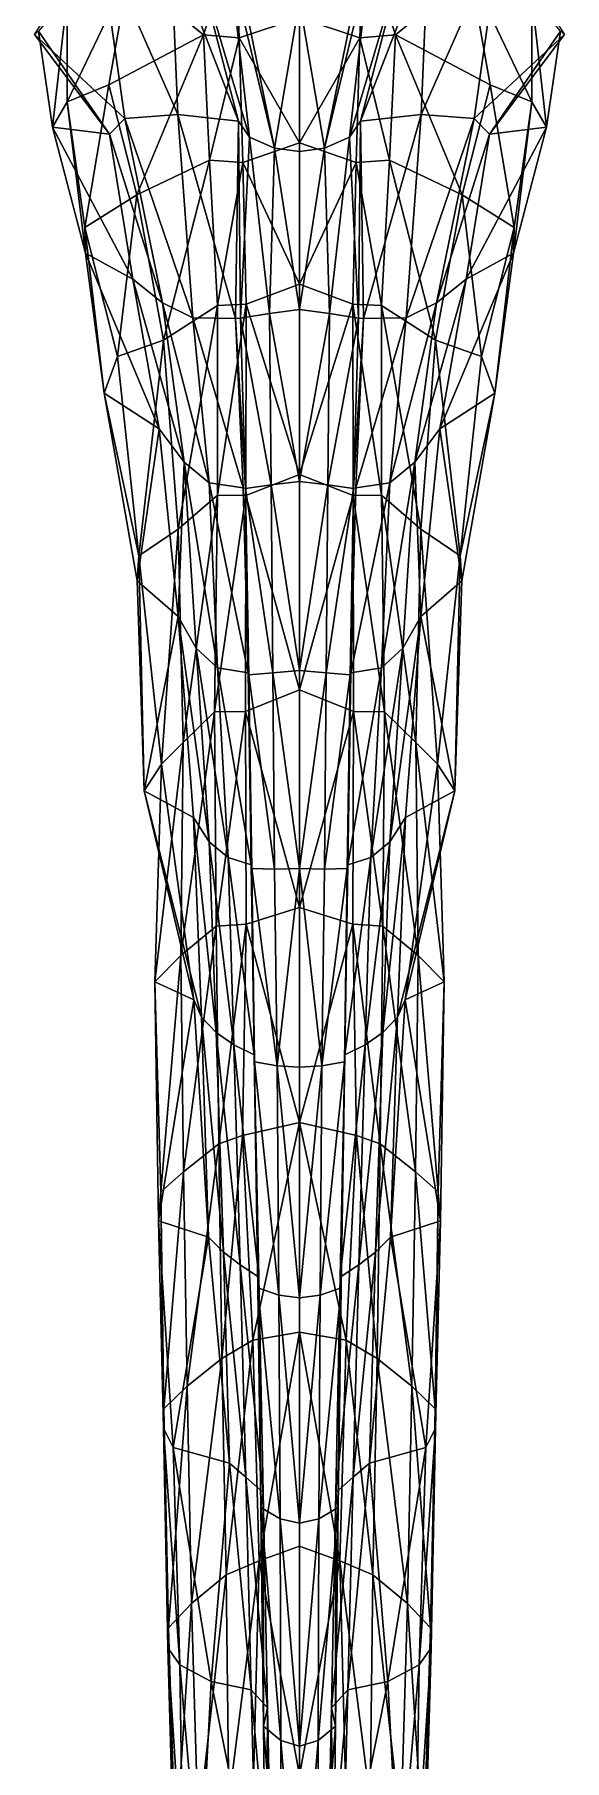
# Model space of a CAD drawing. Extents: x -1.6 to 1.6, y -9.4 to 16.4.
# Drawn here: x -0.574 to 0.574, y -5.608 to -1.87 of the extents above; entities that cross this region are included whole.
import ezdxf

# ---------------------------------------------------------------- set-up
doc = ezdxf.new("R2010")
doc.units = 0
doc.layers.add('DIPLODOC$LWO', color=1, linetype='CONTINUOUS')

msp = doc.modelspace()

# ---------------------------------------------------------------- linework, layer by layer
at = {"layer": 'DIPLODOC$LWO'}
for points in [[(-0.4347, -1.6552, 3.6018), (-0.3786, -2.0518, 3.9842), (-0.5739, -1.8698, 3.9953)], [(-0.2783, -1.6793, 3.4398), (-0.2638, -2.0436, 3.7898), (-0.4347, -1.6552, 3.6018)], [(-0.2638, -2.0436, 3.7898), (-0.3786, -2.0518, 3.9842), (-0.4347, -1.6552, 3.6018)], [(-0.3702, -1.7382, 4.8718), (-0.2078, -1.8705, 5.0193), (-0.1388, -1.6584, 5.011)], [(-0.2312, -1.6791, 3.3111), (-0.1319, -2.058, 3.6263), (-0.2783, -1.6793, 3.4398)], [(-0.1319, -2.058, 3.6263), (-0.2638, -2.0436, 3.7898), (-0.2783, -1.6793, 3.4398)], [(-0.1514, -1.709, 3.1995), (-0.1083, -2.0925, 3.4767), (-0.2312, -1.6791, 3.3111)], [(-0.1083, -2.0925, 3.4767), (-0.1319, -2.058, 3.6263), (-0.2312, -1.6791, 3.3111)], [(-0.1306, -1.8774, 5.127), (-0.1388, -1.6584, 5.011), (-0.2078, -1.8705, 5.0193)], [(-0.1388, -1.6584, 5.011), (-0.1306, -1.8774, 5.127), (0, -1.834, 5.1564)], [(0.1306, -1.8774, 5.127), (0.1388, -1.6584, 5.011), (0, -1.834, 5.1564)], [(0.1083, -2.0925, 3.4767), (0.1514, -1.709, 3.1995), (0.2312, -1.6791, 3.3111)], [(0.1319, -2.058, 3.6263), (0.1083, -2.0925, 3.4767), (0.2312, -1.6791, 3.3111)], [(0.1388, -1.6584, 5.011), (0.1306, -1.8774, 5.127), (0.2078, -1.8705, 5.0193)], [(0.1319, -2.058, 3.6263), (0.2312, -1.6791, 3.3111), (0.2783, -1.6793, 3.4398)], [(0.2638, -2.0436, 3.7898), (0.1319, -2.058, 3.6263), (0.2783, -1.6793, 3.4398)], [(0.2078, -1.8705, 5.0193), (0.3702, -1.7382, 4.8718), (0.1388, -1.6584, 5.011)], [(0.2638, -2.0436, 3.7898), (0.2783, -1.6793, 3.4398), (0.4347, -1.6552, 3.6018)], [(0.3786, -2.0518, 3.9842), (0.2638, -2.0436, 3.7898), (0.4347, -1.6552, 3.6018)], [(0.3786, -2.0518, 3.9842), (0.4347, -1.6552, 3.6018), (0.5739, -1.8698, 3.9953)], [(-0.1241, -1.7716, 3.1109), (-0.0538, -2.1164, 3.3676), (-0.1514, -1.709, 3.1995)], [(-0.0538, -2.1164, 3.3676), (-0.1083, -2.0925, 3.4767), (-0.1514, -1.709, 3.1995)], [(0.0538, -2.1164, 3.3676), (0.1241, -1.7716, 3.1109), (0.1514, -1.709, 3.1995)], [(0.1083, -2.0925, 3.4767), (0.0538, -2.1164, 3.3676), (0.1514, -1.709, 3.1995)], [(-0.5035, -1.7877, 4.6648), (-0.5032, -2.0161, 4.7089), (-0.3702, -1.7382, 4.8718)], [(-0.4128, -1.9788, 4.8875), (-0.3702, -1.7382, 4.8718), (-0.5032, -2.0161, 4.7089)], [(-0.2078, -1.8705, 5.0193), (-0.3702, -1.7382, 4.8718), (-0.4128, -1.9788, 4.8875)], [(0.3702, -1.7382, 4.8718), (0.2078, -1.8705, 5.0193), (0.4128, -1.9788, 4.8875)], [(0.3702, -1.7382, 4.8718), (0.4128, -1.9788, 4.8875), (0.5032, -2.0161, 4.7089)], [(0.5032, -2.0161, 4.7089), (0.5035, -1.7877, 4.6648), (0.3702, -1.7382, 4.8718)], [(-0.5654, -1.8627, 4.3687), (-0.5348, -2.0705, 4.4508), (-0.5035, -1.7877, 4.6648)], [(-0.5348, -2.0705, 4.4508), (-0.5032, -2.0161, 4.7089), (-0.5035, -1.7877, 4.6648)], [(-0.1241, -1.7716, 3.1109), (0, -1.7975, 3.0751), (-0.0538, -2.1164, 3.3676)], [(0, -1.7975, 3.0751), (0.1241, -1.7716, 3.1109), (0.0538, -2.1164, 3.3676)], [(0.5032, -2.0161, 4.7089), (0.5348, -2.0705, 4.4508), (0.5035, -1.7877, 4.6648)], [(0.5348, -2.0705, 4.4508), (0.5654, -1.8627, 4.3687), (0.5035, -1.7877, 4.6648)], [(0, -2.1236, 3.3256), (-0.0538, -2.1164, 3.3676), (0, -1.7975, 3.0751)], [(0.0538, -2.1164, 3.3676), (0, -2.1236, 3.3256), (0, -1.7975, 3.0751)], [(-0.5739, -1.8698, 3.9953), (-0.4117, -2.0859, 4.2242), (-0.5654, -1.8627, 4.3687)], [(-0.4117, -2.0859, 4.2242), (-0.5348, -2.0705, 4.4508), (-0.5654, -1.8627, 4.3687)], [(0, -1.834, 5.1564), (-0.1306, -1.8774, 5.127), (0, -2.105, 5.2874)], [(0.1306, -1.8774, 5.127), (0, -1.834, 5.1564), (0, -2.105, 5.2874)], [(0.4117, -2.0859, 4.2242), (0.5739, -1.8698, 3.9953), (0.5654, -1.8627, 4.3687)], [(0.5348, -2.0705, 4.4508), (0.4117, -2.0859, 4.2242), (0.5654, -1.8627, 4.3687)], [(-0.3786, -2.0518, 3.9842), (-0.4117, -2.0859, 4.2242), (-0.5739, -1.8698, 3.9953)], [(-0.4128, -1.9788, 4.8875), (-0.3525, -2.2171, 5.0296), (-0.2078, -1.8705, 5.0193)], [(-0.1949, -2.1425, 5.1482), (-0.2078, -1.8705, 5.0193), (-0.3525, -2.2171, 5.0296)], [(-0.2078, -1.8705, 5.0193), (-0.1949, -2.1425, 5.1482), (-0.1306, -1.8774, 5.127)], [(-0.123, -2.1471, 5.2539), (-0.1306, -1.8774, 5.127), (-0.1949, -2.1425, 5.1482)], [(-0.1306, -1.8774, 5.127), (-0.123, -2.1471, 5.2539), (0, -2.105, 5.2874)], [(0.123, -2.1471, 5.2539), (0.1306, -1.8774, 5.127), (0, -2.105, 5.2874)], [(0.1306, -1.8774, 5.127), (0.123, -2.1471, 5.2539), (0.1949, -2.1425, 5.1482)], [(0.1949, -2.1425, 5.1482), (0.2078, -1.8705, 5.0193), (0.1306, -1.8774, 5.127)], [(0.2078, -1.8705, 5.0193), (0.1949, -2.1425, 5.1482), (0.3525, -2.2171, 5.0296)], [(0.3525, -2.2171, 5.0296), (0.4128, -1.9788, 4.8875), (0.2078, -1.8705, 5.0193)], [(0.4117, -2.0859, 4.2242), (0.3786, -2.0518, 3.9842), (0.5739, -1.8698, 3.9953)], [(-0.5032, -2.0161, 4.7089), (-0.4649, -2.2884, 4.8456), (-0.4128, -1.9788, 4.8875)], [(-0.3525, -2.2171, 5.0296), (-0.4128, -1.9788, 4.8875), (-0.4649, -2.2884, 4.8456)], [(0.4128, -1.9788, 4.8875), (0.3525, -2.2171, 5.0296), (0.4649, -2.2884, 4.8456)], [(0.4649, -2.2884, 4.8456), (0.5032, -2.0161, 4.7089), (0.4128, -1.9788, 4.8875)], [(-0.5348, -2.0705, 4.4508), (-0.4637, -2.3434, 4.6797), (-0.5032, -2.0161, 4.7089)], [(-0.4637, -2.3434, 4.6797), (-0.4649, -2.2884, 4.8456), (-0.5032, -2.0161, 4.7089)], [(0.4637, -2.3434, 4.6797), (0.5348, -2.0705, 4.4508), (0.5032, -2.0161, 4.7089)], [(0.4649, -2.2884, 4.8456), (0.4637, -2.3434, 4.6797), (0.5032, -2.0161, 4.7089)], [(-0.3786, -2.0518, 3.9842), (-0.2965, -2.4511, 4.3327), (-0.4117, -2.0859, 4.2242)], [(-0.2638, -2.0436, 3.7898), (-0.2311, -2.4836, 4.1528), (-0.3786, -2.0518, 3.9842)], [(-0.2311, -2.4836, 4.1528), (-0.2965, -2.4511, 4.3327), (-0.3786, -2.0518, 3.9842)], [(-0.1319, -2.058, 3.6263), (-0.1388, -2.4852, 3.9478), (-0.2638, -2.0436, 3.7898)], [(-0.1388, -2.4852, 3.9478), (-0.2311, -2.4836, 4.1528), (-0.2638, -2.0436, 3.7898)], [(0.1388, -2.4852, 3.9478), (0.1319, -2.058, 3.6263), (0.2638, -2.0436, 3.7898)], [(0.2311, -2.4836, 4.1528), (0.1388, -2.4852, 3.9478), (0.2638, -2.0436, 3.7898)], [(0.2311, -2.4836, 4.1528), (0.2638, -2.0436, 3.7898), (0.3786, -2.0518, 3.9842)], [(0.2965, -2.4511, 4.3327), (0.2311, -2.4836, 4.1528), (0.3786, -2.0518, 3.9842)], [(0.2965, -2.4511, 4.3327), (0.3786, -2.0518, 3.9842), (0.4117, -2.0859, 4.2242)], [(-0.4117, -2.0859, 4.2242), (-0.3612, -2.3998, 4.5199), (-0.5348, -2.0705, 4.4508)], [(-0.3612, -2.3998, 4.5199), (-0.4637, -2.3434, 4.6797), (-0.5348, -2.0705, 4.4508)], [(-0.2965, -2.4511, 4.3327), (-0.3612, -2.3998, 4.5199), (-0.4117, -2.0859, 4.2242)], [(-0.1277, -2.4844, 3.7686), (-0.1388, -2.4852, 3.9478), (-0.1319, -2.058, 3.6263)], [(-0.1083, -2.0925, 3.4767), (-0.1277, -2.4844, 3.7686), (-0.1319, -2.058, 3.6263)], [(-0.0653, -2.4743, 3.6415), (-0.1277, -2.4844, 3.7686), (-0.1083, -2.0925, 3.4767)], [(-0.0538, -2.1164, 3.3676), (-0.0653, -2.4743, 3.6415), (-0.1083, -2.0925, 3.4767)], [(0.0653, -2.4743, 3.6415), (0.0538, -2.1164, 3.3676), (0.1083, -2.0925, 3.4767)], [(0.1277, -2.4844, 3.7686), (0.0653, -2.4743, 3.6415), (0.1083, -2.0925, 3.4767)], [(0.1277, -2.4844, 3.7686), (0.1083, -2.0925, 3.4767), (0.1319, -2.058, 3.6263)], [(0.1388, -2.4852, 3.9478), (0.1277, -2.4844, 3.7686), (0.1319, -2.058, 3.6263)], [(0.3612, -2.3998, 4.5199), (0.2965, -2.4511, 4.3327), (0.4117, -2.0859, 4.2242)], [(0.3612, -2.3998, 4.5199), (0.4117, -2.0859, 4.2242), (0.5348, -2.0705, 4.4508)], [(0.4637, -2.3434, 4.6797), (0.3612, -2.3998, 4.5199), (0.5348, -2.0705, 4.4508)], [(0, -2.105, 5.2874), (-0.123, -2.1471, 5.2539), (0, -2.4111, 5.4265)], [(0, -2.4656, 3.5931), (-0.0653, -2.4743, 3.6415), (-0.0538, -2.1164, 3.3676)], [(0, -2.1236, 3.3256), (0, -2.4656, 3.5931), (-0.0538, -2.1164, 3.3676)], [(0.123, -2.1471, 5.2539), (0, -2.105, 5.2874), (0, -2.4111, 5.4265)], [(0, -2.4656, 3.5931), (0, -2.1236, 3.3256), (0.0538, -2.1164, 3.3676)], [(0.0653, -2.4743, 3.6415), (0, -2.4656, 3.5931), (0.0538, -2.1164, 3.3676)], [(-0.3525, -2.2171, 5.0296), (-0.2944, -2.5321, 5.1647), (-0.1949, -2.1425, 5.1482)], [(-0.2944, -2.5321, 5.1647), (-0.1778, -2.4571, 5.2864), (-0.1949, -2.1425, 5.1482)], [(-0.1949, -2.1425, 5.1482), (-0.1778, -2.4571, 5.2864), (-0.123, -2.1471, 5.2539)], [(-0.1778, -2.4571, 5.2864), (-0.1157, -2.4545, 5.3938), (-0.123, -2.1471, 5.2539)], [(-0.1157, -2.4545, 5.3938), (0, -2.4111, 5.4265), (-0.123, -2.1471, 5.2539)], [(0, -2.4111, 5.4265), (0.1157, -2.4545, 5.3938), (0.123, -2.1471, 5.2539)], [(0.1157, -2.4545, 5.3938), (0.1778, -2.4571, 5.2864), (0.123, -2.1471, 5.2539)], [(0.1778, -2.4571, 5.2864), (0.1949, -2.1425, 5.1482), (0.123, -2.1471, 5.2539)], [(0.1778, -2.4571, 5.2864), (0.2944, -2.5321, 5.1647), (0.1949, -2.1425, 5.1482)], [(0.2944, -2.5321, 5.1647), (0.3525, -2.2171, 5.0296), (0.1949, -2.1425, 5.1482)], [(-0.4649, -2.2884, 4.8456), (-0.3944, -2.5676, 5.0076), (-0.3525, -2.2171, 5.0296)], [(-0.3944, -2.5676, 5.0076), (-0.2944, -2.5321, 5.1647), (-0.3525, -2.2171, 5.0296)], [(0.2944, -2.5321, 5.1647), (0.3944, -2.5676, 5.0076), (0.3525, -2.2171, 5.0296)], [(0.3944, -2.5676, 5.0076), (0.4649, -2.2884, 4.8456), (0.3525, -2.2171, 5.0296)], [(-0.3944, -2.5676, 5.0076), (-0.4649, -2.2884, 4.8456), (-0.4229, -2.647, 4.8821)], [(-0.4637, -2.3434, 4.6797), (-0.4229, -2.647, 4.8821), (-0.4649, -2.2884, 4.8456)], [(0.4649, -2.2884, 4.8456), (0.3944, -2.5676, 5.0076), (0.4229, -2.647, 4.8821)], [(0.4229, -2.647, 4.8821), (0.4637, -2.3434, 4.6797), (0.4649, -2.2884, 4.8456)], [(-0.4229, -2.647, 4.8821), (-0.4637, -2.3434, 4.6797), (-0.3042, -2.724, 4.6996)], [(-0.3612, -2.3998, 4.5199), (-0.3042, -2.724, 4.6996), (-0.4637, -2.3434, 4.6797)], [(0.4637, -2.3434, 4.6797), (0.4229, -2.647, 4.8821), (0.3042, -2.724, 4.6996)], [(0.3042, -2.724, 4.6996), (0.3612, -2.3998, 4.5199), (0.4637, -2.3434, 4.6797)], [(-0.3042, -2.724, 4.6996), (-0.3612, -2.3998, 4.5199), (-0.25, -2.7961, 4.545)], [(-0.2965, -2.4511, 4.3327), (-0.25, -2.7961, 4.545), (-0.3612, -2.3998, 4.5199)], [(0, -2.4111, 5.4265), (-0.1157, -2.4545, 5.3938), (0, -2.8227, 5.6262)], [(0.1157, -2.4545, 5.3938), (0, -2.4111, 5.4265), (0, -2.8227, 5.6262)], [(0.3612, -2.3998, 4.5199), (0.3042, -2.724, 4.6996), (0.25, -2.7961, 4.545)], [(0.25, -2.7961, 4.545), (0.2965, -2.4511, 4.3327), (0.3612, -2.3998, 4.5199)], [(-0.25, -2.7961, 4.545), (-0.2965, -2.4511, 4.3327), (-0.1958, -2.841, 4.3924)], [(-0.2311, -2.4836, 4.1528), (-0.1958, -2.841, 4.3924), (-0.2965, -2.4511, 4.3327)], [(-0.2944, -2.5321, 5.1647), (-0.2627, -2.9415, 5.3259), (-0.1778, -2.4571, 5.2864)], [(-0.2627, -2.9415, 5.3259), (-0.1774, -2.8676, 5.4647), (-0.1778, -2.4571, 5.2864)], [(-0.1778, -2.4571, 5.2864), (-0.1774, -2.8676, 5.4647), (-0.1157, -2.4545, 5.3938)], [(-0.1774, -2.8676, 5.4647), (-0.1163, -2.8683, 5.5868), (-0.1157, -2.4545, 5.3938)], [(-0.1163, -2.8683, 5.5868), (0, -2.8227, 5.6262), (-0.1157, -2.4545, 5.3938)], [(0, -2.4656, 3.5931), (0, -2.838, 3.8756), (-0.0653, -2.4743, 3.6415)], [(0, -2.8227, 5.6262), (0.1163, -2.8683, 5.5868), (0.1157, -2.4545, 5.3938)], [(0, -2.838, 3.8756), (0, -2.4656, 3.5931), (0.0653, -2.4743, 3.6415)], [(0.1774, -2.8676, 5.4647), (0.1778, -2.4571, 5.2864), (0.1157, -2.4545, 5.3938)], [(0.1163, -2.8683, 5.5868), (0.1774, -2.8676, 5.4647), (0.1157, -2.4545, 5.3938)], [(0.1774, -2.8676, 5.4647), (0.2627, -2.9415, 5.3259), (0.1778, -2.4571, 5.2864)], [(0.2627, -2.9415, 5.3259), (0.2944, -2.5321, 5.1647), (0.1778, -2.4571, 5.2864)], [(0.2965, -2.4511, 4.3327), (0.25, -2.7961, 4.545), (0.1958, -2.841, 4.3924)], [(0.1958, -2.841, 4.3924), (0.2311, -2.4836, 4.1528), (0.2965, -2.4511, 4.3327)], [(-0.1388, -2.4852, 3.9478), (-0.122, -2.8516, 4.2056), (-0.2311, -2.4836, 4.1528)], [(-0.122, -2.8516, 4.2056), (-0.1958, -2.841, 4.3924), (-0.2311, -2.4836, 4.1528)], [(-0.1277, -2.4844, 3.7686), (-0.1169, -2.8534, 4.0397), (-0.1388, -2.4852, 3.9478)], [(-0.1169, -2.8534, 4.0397), (-0.122, -2.8516, 4.2056), (-0.1388, -2.4852, 3.9478)], [(-0.0653, -2.4743, 3.6415), (-0.0612, -2.8454, 3.921), (-0.1277, -2.4844, 3.7686)], [(-0.0612, -2.8454, 3.921), (-0.1169, -2.8534, 4.0397), (-0.1277, -2.4844, 3.7686)], [(0, -2.838, 3.8756), (-0.0612, -2.8454, 3.921), (-0.0653, -2.4743, 3.6415)], [(0.0612, -2.8454, 3.921), (0, -2.838, 3.8756), (0.0653, -2.4743, 3.6415)], [(0.0612, -2.8454, 3.921), (0.0653, -2.4743, 3.6415), (0.1277, -2.4844, 3.7686)], [(0.1169, -2.8534, 4.0397), (0.0612, -2.8454, 3.921), (0.1277, -2.4844, 3.7686)], [(0.1169, -2.8534, 4.0397), (0.1277, -2.4844, 3.7686), (0.1388, -2.4852, 3.9478)], [(0.122, -2.8516, 4.2056), (0.1169, -2.8534, 4.0397), (0.1388, -2.4852, 3.9478)], [(0.122, -2.8516, 4.2056), (0.1388, -2.4852, 3.9478), (0.2311, -2.4836, 4.1528)], [(0.1958, -2.841, 4.3924), (0.122, -2.8516, 4.2056), (0.2311, -2.4836, 4.1528)], [(-0.3944, -2.5676, 5.0076), (-0.3483, -2.9989, 5.14), (-0.2944, -2.5321, 5.1647)], [(-0.3483, -2.9989, 5.14), (-0.2627, -2.9415, 5.3259), (-0.2944, -2.5321, 5.1647)], [(0.2627, -2.9415, 5.3259), (0.3483, -2.9989, 5.14), (0.2944, -2.5321, 5.1647)], [(0.3483, -2.9989, 5.14), (0.3944, -2.5676, 5.0076), (0.2944, -2.5321, 5.1647)], [(-0.3944, -2.5676, 5.0076), (-0.4229, -2.647, 4.8821), (-0.3483, -2.9989, 5.14)], [(0.4229, -2.647, 4.8821), (0.3944, -2.5676, 5.0076), (0.3483, -2.9989, 5.14)], [(-0.4229, -2.647, 4.8821), (-0.3515, -3.0534, 4.9954), (-0.3483, -2.9989, 5.14)], [(-0.4229, -2.647, 4.8821), (-0.3042, -2.724, 4.6996), (-0.3515, -3.0534, 4.9954)], [(0.3042, -2.724, 4.6996), (0.4229, -2.647, 4.8821), (0.3515, -3.0534, 4.9954)], [(0.3515, -3.0534, 4.9954), (0.4229, -2.647, 4.8821), (0.3483, -2.9989, 5.14)], [(-0.3042, -2.724, 4.6996), (-0.2629, -3.1303, 4.8816), (-0.3515, -3.0534, 4.9954)], [(-0.3042, -2.724, 4.6996), (-0.25, -2.7961, 4.545), (-0.2629, -3.1303, 4.8816)], [(0.25, -2.7961, 4.545), (0.3042, -2.724, 4.6996), (0.2629, -3.1303, 4.8816)], [(0.2629, -3.1303, 4.8816), (0.3042, -2.724, 4.6996), (0.3515, -3.0534, 4.9954)], [(-0.25, -2.7961, 4.545), (-0.2239, -3.1992, 4.7523), (-0.2629, -3.1303, 4.8816)], [(-0.2239, -3.1992, 4.7523), (-0.25, -2.7961, 4.545), (-0.1774, -3.2415, 4.6246)], [(-0.1958, -2.841, 4.3924), (-0.1774, -3.2415, 4.6246), (-0.25, -2.7961, 4.545)], [(0.25, -2.7961, 4.545), (0.2239, -3.1992, 4.7523), (0.1774, -3.2415, 4.6246)], [(0.1774, -3.2415, 4.6246), (0.1958, -2.841, 4.3924), (0.25, -2.7961, 4.545)], [(0.2239, -3.1992, 4.7523), (0.25, -2.7961, 4.545), (0.2629, -3.1303, 4.8816)], [(0, -2.8227, 5.6262), (-0.1163, -2.8683, 5.5868), (0, -3.2895, 5.8868)], [(0, -2.838, 3.8756), (0, -3.2475, 4.1921), (-0.0612, -2.8454, 3.921)], [(0.1163, -2.8683, 5.5868), (0, -2.8227, 5.6262), (0, -3.2895, 5.8868)], [(0, -3.2475, 4.1921), (0, -2.838, 3.8756), (0.0612, -2.8454, 3.921)], [(-0.2627, -2.9415, 5.3259), (-0.2516, -3.4031, 5.5553), (-0.1774, -2.8676, 5.4647)], [(-0.2516, -3.4031, 5.5553), (-0.1838, -3.3371, 5.7024), (-0.1774, -2.8676, 5.4647)], [(-0.122, -2.8516, 4.2056), (-0.1115, -3.2527, 4.4667), (-0.1958, -2.841, 4.3924)], [(-0.1115, -3.2527, 4.4667), (-0.1774, -3.2415, 4.6246), (-0.1958, -2.841, 4.3924)], [(-0.1774, -2.8676, 5.4647), (-0.1838, -3.3371, 5.7024), (-0.1163, -2.8683, 5.5868)], [(-0.1838, -3.3371, 5.7024), (-0.1172, -3.3364, 5.8406), (-0.1163, -2.8683, 5.5868)], [(-0.1169, -2.8534, 4.0397), (-0.1094, -3.2566, 4.3281), (-0.122, -2.8516, 4.2056)], [(-0.1094, -3.2566, 4.3281), (-0.1115, -3.2527, 4.4667), (-0.122, -2.8516, 4.2056)], [(-0.1172, -3.3364, 5.8406), (0, -3.2895, 5.8868), (-0.1163, -2.8683, 5.5868)], [(-0.0612, -2.8454, 3.921), (-0.0577, -3.2523, 4.2297), (-0.1169, -2.8534, 4.0397)], [(-0.0577, -3.2523, 4.2297), (-0.1094, -3.2566, 4.3281), (-0.1169, -2.8534, 4.0397)], [(0, -3.2475, 4.1921), (-0.0577, -3.2523, 4.2297), (-0.0612, -2.8454, 3.921)], [(0.0577, -3.2523, 4.2297), (0, -3.2475, 4.1921), (0.0612, -2.8454, 3.921)], [(0, -3.2895, 5.8868), (0.1172, -3.3364, 5.8406), (0.1163, -2.8683, 5.5868)], [(0.0577, -3.2523, 4.2297), (0.0612, -2.8454, 3.921), (0.1169, -2.8534, 4.0397)], [(0.1094, -3.2566, 4.3281), (0.0577, -3.2523, 4.2297), (0.1169, -2.8534, 4.0397)], [(0.1094, -3.2566, 4.3281), (0.1169, -2.8534, 4.0397), (0.122, -2.8516, 4.2056)], [(0.1115, -3.2527, 4.4667), (0.1094, -3.2566, 4.3281), (0.122, -2.8516, 4.2056)], [(0.1115, -3.2527, 4.4667), (0.122, -2.8516, 4.2056), (0.1958, -2.841, 4.3924)], [(0.1774, -3.2415, 4.6246), (0.1115, -3.2527, 4.4667), (0.1958, -2.841, 4.3924)], [(0.1838, -3.3371, 5.7024), (0.1774, -2.8676, 5.4647), (0.1163, -2.8683, 5.5868)], [(0.1172, -3.3364, 5.8406), (0.1838, -3.3371, 5.7024), (0.1163, -2.8683, 5.5868)], [(0.2516, -3.4031, 5.5553), (0.2627, -2.9415, 5.3259), (0.1774, -2.8676, 5.4647)], [(0.1838, -3.3371, 5.7024), (0.2516, -3.4031, 5.5553), (0.1774, -2.8676, 5.4647)], [(-0.3483, -2.9989, 5.14), (-0.299, -3.4506, 5.3902), (-0.2627, -2.9415, 5.3259)], [(-0.299, -3.4506, 5.3902), (-0.2516, -3.4031, 5.5553), (-0.2627, -2.9415, 5.3259)], [(0.2516, -3.4031, 5.5553), (0.299, -3.4506, 5.3902), (0.2627, -2.9415, 5.3259)], [(0.299, -3.4506, 5.3902), (0.3483, -2.9989, 5.14), (0.2627, -2.9415, 5.3259)], [(-0.3515, -3.0534, 4.9954), (-0.3363, -3.5081, 5.2321), (-0.3483, -2.9989, 5.14)], [(-0.299, -3.4506, 5.3902), (-0.3483, -2.9989, 5.14), (-0.3363, -3.5081, 5.2321)], [(0.3483, -2.9989, 5.14), (0.299, -3.4506, 5.3902), (0.3363, -3.5081, 5.2321)], [(0.3363, -3.5081, 5.2321), (0.3515, -3.0534, 4.9954), (0.3483, -2.9989, 5.14)], [(-0.3515, -3.0534, 4.9954), (-0.2629, -3.1303, 4.8816), (-0.3363, -3.5081, 5.2321)], [(0.2629, -3.1303, 4.8816), (0.3515, -3.0534, 4.9954), (0.3363, -3.5081, 5.2321)], [(-0.2629, -3.1303, 4.8816), (-0.2296, -3.5662, 5.1088), (-0.3363, -3.5081, 5.2321)], [(-0.2296, -3.5662, 5.1088), (-0.2629, -3.1303, 4.8816), (-0.1959, -3.6189, 4.9937)], [(-0.2239, -3.1992, 4.7523), (-0.1959, -3.6189, 4.9937), (-0.2629, -3.1303, 4.8816)], [(0.2629, -3.1303, 4.8816), (0.2296, -3.5662, 5.1088), (0.1959, -3.6189, 4.9937)], [(0.1959, -3.6189, 4.9937), (0.2239, -3.1992, 4.7523), (0.2629, -3.1303, 4.8816)], [(0.2296, -3.5662, 5.1088), (0.2629, -3.1303, 4.8816), (0.3363, -3.5081, 5.2321)], [(-0.1959, -3.6189, 4.9937), (-0.2239, -3.1992, 4.7523), (-0.1547, -3.6526, 4.886)], [(-0.1774, -3.2415, 4.6246), (-0.1547, -3.6526, 4.886), (-0.2239, -3.1992, 4.7523)], [(0.2239, -3.1992, 4.7523), (0.1959, -3.6189, 4.9937), (0.1547, -3.6526, 4.886)], [(0.1547, -3.6526, 4.886), (0.1774, -3.2415, 4.6246), (0.2239, -3.1992, 4.7523)], [(-0.1115, -3.2527, 4.4667), (-0.1045, -3.6687, 4.7618), (-0.1774, -3.2415, 4.6246)], [(-0.1045, -3.6687, 4.7618), (-0.1547, -3.6526, 4.886), (-0.1774, -3.2415, 4.6246)], [(0, -3.2475, 4.1921), (0, -3.6762, 4.5537), (-0.0577, -3.2523, 4.2297)], [(0, -3.6762, 4.5537), (0, -3.2475, 4.1921), (0.0577, -3.2523, 4.2297)], [(0.1045, -3.6687, 4.7618), (0.1115, -3.2527, 4.4667), (0.1774, -3.2415, 4.6246)], [(0.1547, -3.6526, 4.886), (0.1045, -3.6687, 4.7618), (0.1774, -3.2415, 4.6246)], [(-0.1094, -3.2566, 4.3281), (-0.1035, -3.6763, 4.6557), (-0.1115, -3.2527, 4.4667)], [(-0.1035, -3.6763, 4.6557), (-0.1045, -3.6687, 4.7618), (-0.1115, -3.2527, 4.4667)], [(-0.0577, -3.2523, 4.2297), (-0.0538, -3.6776, 4.5816), (-0.1094, -3.2566, 4.3281)], [(-0.0538, -3.6776, 4.5816), (-0.1035, -3.6763, 4.6557), (-0.1094, -3.2566, 4.3281)], [(0, -3.6762, 4.5537), (-0.0538, -3.6776, 4.5816), (-0.0577, -3.2523, 4.2297)], [(0.0538, -3.6776, 4.5816), (0, -3.6762, 4.5537), (0.0577, -3.2523, 4.2297)], [(0.0538, -3.6776, 4.5816), (0.0577, -3.2523, 4.2297), (0.1094, -3.2566, 4.3281)], [(0.1035, -3.6763, 4.6557), (0.0538, -3.6776, 4.5816), (0.1094, -3.2566, 4.3281)], [(0.1035, -3.6763, 4.6557), (0.1094, -3.2566, 4.3281), (0.1115, -3.2527, 4.4667)], [(0.1045, -3.6687, 4.7618), (0.1035, -3.6763, 4.6557), (0.1115, -3.2527, 4.4667)], [(0, -3.2895, 5.8868), (-0.1172, -3.3364, 5.8406), (0, -3.761, 6.2088)], [(0.1172, -3.3364, 5.8406), (0, -3.2895, 5.8868), (0, -3.761, 6.2088)], [(-0.2516, -3.4031, 5.5553), (-0.2567, -3.8644, 5.8643), (-0.1838, -3.3371, 5.7024)], [(-0.2567, -3.8644, 5.8643), (-0.1802, -3.8013, 6.0274), (-0.1838, -3.3371, 5.7024)], [(-0.1838, -3.3371, 5.7024), (-0.1802, -3.8013, 6.0274), (-0.1172, -3.3364, 5.8406)], [(-0.1802, -3.8013, 6.0274), (-0.1158, -3.797, 6.1732), (-0.1172, -3.3364, 5.8406)], [(-0.1158, -3.797, 6.1732), (0, -3.761, 6.2088), (-0.1172, -3.3364, 5.8406)], [(0, -3.761, 6.2088), (0.1158, -3.797, 6.1732), (0.1172, -3.3364, 5.8406)], [(0.1158, -3.797, 6.1732), (0.1802, -3.8013, 6.0274), (0.1172, -3.3364, 5.8406)], [(0.1802, -3.8013, 6.0274), (0.1838, -3.3371, 5.7024), (0.1172, -3.3364, 5.8406)], [(0.1802, -3.8013, 6.0274), (0.2567, -3.8644, 5.8643), (0.1838, -3.3371, 5.7024)], [(0.2567, -3.8644, 5.8643), (0.2516, -3.4031, 5.5553), (0.1838, -3.3371, 5.7024)], [(-0.299, -3.4506, 5.3902), (-0.313, -3.9215, 5.662), (-0.2516, -3.4031, 5.5553)], [(-0.313, -3.9215, 5.662), (-0.2567, -3.8644, 5.8643), (-0.2516, -3.4031, 5.5553)], [(0.313, -3.9215, 5.662), (0.299, -3.4506, 5.3902), (0.2516, -3.4031, 5.5553)], [(0.2567, -3.8644, 5.8643), (0.313, -3.9215, 5.662), (0.2516, -3.4031, 5.5553)], [(-0.3363, -3.5081, 5.2321), (-0.229, -3.9605, 5.5351), (-0.299, -3.4506, 5.3902)], [(-0.313, -3.9215, 5.662), (-0.299, -3.4506, 5.3902), (-0.229, -3.9605, 5.5351)], [(0.299, -3.4506, 5.3902), (0.313, -3.9215, 5.662), (0.229, -3.9605, 5.5351)], [(0.229, -3.9605, 5.5351), (0.3363, -3.5081, 5.2321), (0.299, -3.4506, 5.3902)], [(-0.229, -3.9605, 5.5351), (-0.3363, -3.5081, 5.2321), (-0.2119, -3.9982, 5.4157)], [(-0.2296, -3.5662, 5.1088), (-0.2119, -3.9982, 5.4157), (-0.3363, -3.5081, 5.2321)], [(0.3363, -3.5081, 5.2321), (0.229, -3.9605, 5.5351), (0.2119, -3.9982, 5.4157)], [(0.2119, -3.9982, 5.4157), (0.2296, -3.5662, 5.1088), (0.3363, -3.5081, 5.2321)], [(-0.2119, -3.9982, 5.4157), (-0.2296, -3.5662, 5.1088), (-0.1804, -4.0316, 5.3074)], [(-0.1959, -3.6189, 4.9937), (-0.1804, -4.0316, 5.3074), (-0.2296, -3.5662, 5.1088)], [(0.2296, -3.5662, 5.1088), (0.2119, -3.9982, 5.4157), (0.1804, -4.0316, 5.3074)], [(0.1804, -4.0316, 5.3074), (0.1959, -3.6189, 4.9937), (0.2296, -3.5662, 5.1088)], [(-0.1804, -4.0316, 5.3074), (-0.1959, -3.6189, 4.9937), (-0.142, -4.0581, 5.2135)], [(-0.1547, -3.6526, 4.886), (-0.142, -4.0581, 5.2135), (-0.1959, -3.6189, 4.9937)], [(0.1959, -3.6189, 4.9937), (0.1804, -4.0316, 5.3074), (0.142, -4.0581, 5.2135)], [(0.142, -4.0581, 5.2135), (0.1547, -3.6526, 4.886), (0.1959, -3.6189, 4.9937)], [(-0.1045, -3.6687, 4.7618), (-0.0981, -4.0796, 5.1218), (-0.1547, -3.6526, 4.886)], [(-0.0981, -4.0796, 5.1218), (-0.142, -4.0581, 5.2135), (-0.1547, -3.6526, 4.886)], [(0.0981, -4.0796, 5.1218), (0.1045, -3.6687, 4.7618), (0.1547, -3.6526, 4.886)], [(0.142, -4.0581, 5.2135), (0.0981, -4.0796, 5.1218), (0.1547, -3.6526, 4.886)], [(-0.1035, -3.6763, 4.6557), (-0.0973, -4.0949, 5.0444), (-0.1045, -3.6687, 4.7618)], [(-0.0973, -4.0949, 5.0444), (-0.0981, -4.0796, 5.1218), (-0.1045, -3.6687, 4.7618)], [(-0.0538, -3.6776, 4.5816), (-0.0486, -4.1039, 4.991), (-0.1035, -3.6763, 4.6557)], [(-0.0486, -4.1039, 4.991), (-0.0973, -4.0949, 5.0444), (-0.1035, -3.6763, 4.6557)], [(-0.0538, -3.6776, 4.5816), (0, -3.6762, 4.5537), (-0.0486, -4.1039, 4.991)], [(0, -4.1065, 4.9712), (-0.0486, -4.1039, 4.991), (0, -3.6762, 4.5537)], [(0, -3.6762, 4.5537), (0.0538, -3.6776, 4.5816), (0.0486, -4.1039, 4.991)], [(0.0486, -4.1039, 4.991), (0, -4.1065, 4.9712), (0, -3.6762, 4.5537)], [(0.0486, -4.1039, 4.991), (0.0538, -3.6776, 4.5816), (0.1035, -3.6763, 4.6557)], [(0.0973, -4.0949, 5.0444), (0.0486, -4.1039, 4.991), (0.1035, -3.6763, 4.6557)], [(0.0973, -4.0949, 5.0444), (0.1035, -3.6763, 4.6557), (0.1045, -3.6687, 4.7618)], [(0.0981, -4.0796, 5.1218), (0.0973, -4.0949, 5.0444), (0.1045, -3.6687, 4.7618)], [(0, -3.761, 6.2088), (-0.1158, -3.797, 6.1732), (0, -4.2266, 6.6452)], [(0.1158, -3.797, 6.1732), (0, -3.761, 6.2088), (0, -4.2266, 6.6452)], [(-0.2567, -3.8644, 5.8643), (-0.2509, -4.3333, 6.3313), (-0.1802, -3.8013, 6.0274)], [(-0.2509, -4.3333, 6.3313), (-0.1745, -4.2725, 6.4835), (-0.1802, -3.8013, 6.0274)], [(-0.1802, -3.8013, 6.0274), (-0.1745, -4.2725, 6.4835), (-0.1158, -3.797, 6.1732)], [(-0.1745, -4.2725, 6.4835), (-0.1236, -4.2545, 6.6084), (-0.1158, -3.797, 6.1732)], [(-0.1236, -4.2545, 6.6084), (0, -4.2266, 6.6452), (-0.1158, -3.797, 6.1732)], [(0, -4.2266, 6.6452), (0.1236, -4.2545, 6.6084), (0.1158, -3.797, 6.1732)], [(0.1745, -4.2725, 6.4835), (0.1802, -3.8013, 6.0274), (0.1158, -3.797, 6.1732)], [(0.1236, -4.2545, 6.6084), (0.1745, -4.2725, 6.4835), (0.1158, -3.797, 6.1732)], [(0.1745, -4.2725, 6.4835), (0.2509, -4.3333, 6.3313), (0.1802, -3.8013, 6.0274)], [(0.2509, -4.3333, 6.3313), (0.2567, -3.8644, 5.8643), (0.1802, -3.8013, 6.0274)], [(-0.313, -3.9215, 5.662), (-0.3001, -4.3768, 6.1781), (-0.2567, -3.8644, 5.8643)], [(-0.3001, -4.3768, 6.1781), (-0.2509, -4.3333, 6.3313), (-0.2567, -3.8644, 5.8643)], [(0.2509, -4.3333, 6.3313), (0.3001, -4.3768, 6.1781), (0.2567, -3.8644, 5.8643)], [(0.3001, -4.3768, 6.1781), (0.313, -3.9215, 5.662), (0.2567, -3.8644, 5.8643)], [(-0.229, -3.9605, 5.5351), (-0.3052, -4.4391, 6.0494), (-0.313, -3.9215, 5.662)], [(-0.3052, -4.4391, 6.0494), (-0.3001, -4.3768, 6.1781), (-0.313, -3.9215, 5.662)], [(0.3052, -4.4391, 6.0494), (0.229, -3.9605, 5.5351), (0.313, -3.9215, 5.662)], [(0.3001, -4.3768, 6.1781), (0.3052, -4.4391, 6.0494), (0.313, -3.9215, 5.662)], [(-0.1968, -4.4751, 5.9491), (-0.3052, -4.4391, 6.0494), (-0.229, -3.9605, 5.5351)], [(-0.2119, -3.9982, 5.4157), (-0.1968, -4.4751, 5.9491), (-0.229, -3.9605, 5.5351)], [(0.1968, -4.4751, 5.9491), (0.2119, -3.9982, 5.4157), (0.229, -3.9605, 5.5351)], [(0.3052, -4.4391, 6.0494), (0.1968, -4.4751, 5.9491), (0.229, -3.9605, 5.5351)], [(-0.1804, -4.0316, 5.3074), (-0.1647, -4.5073, 5.8574), (-0.2119, -3.9982, 5.4157)], [(-0.1647, -4.5073, 5.8574), (-0.1968, -4.4751, 5.9491), (-0.2119, -3.9982, 5.4157)], [(0.1647, -4.5073, 5.8574), (0.1804, -4.0316, 5.3074), (0.2119, -3.9982, 5.4157)], [(0.1968, -4.4751, 5.9491), (0.1647, -4.5073, 5.8574), (0.2119, -3.9982, 5.4157)], [(-0.142, -4.0581, 5.2135), (-0.1285, -4.5348, 5.7779), (-0.1804, -4.0316, 5.3074)], [(-0.1285, -4.5348, 5.7779), (-0.1647, -4.5073, 5.8574), (-0.1804, -4.0316, 5.3074)], [(0.1285, -4.5348, 5.7779), (0.142, -4.0581, 5.2135), (0.1804, -4.0316, 5.3074)], [(0.1647, -4.5073, 5.8574), (0.1285, -4.5348, 5.7779), (0.1804, -4.0316, 5.3074)], [(-0.1285, -4.5348, 5.7779), (-0.142, -4.0581, 5.2135), (-0.0884, -4.5613, 5.7038)], [(-0.0981, -4.0796, 5.1218), (-0.0884, -4.5613, 5.7038), (-0.142, -4.0581, 5.2135)], [(0.142, -4.0581, 5.2135), (0.1285, -4.5348, 5.7779), (0.0884, -4.5613, 5.7038)], [(0.0884, -4.5613, 5.7038), (0.0981, -4.0796, 5.1218), (0.142, -4.0581, 5.2135)], [(-0.0884, -4.5613, 5.7038), (-0.0981, -4.0796, 5.1218), (-0.09, -4.5842, 5.6431)], [(-0.0973, -4.0949, 5.0444), (-0.09, -4.5842, 5.6431), (-0.0981, -4.0796, 5.1218)], [(-0.09, -4.5842, 5.6431), (-0.0973, -4.0949, 5.0444), (-0.0444, -4.6002, 5.602)], [(-0.0486, -4.1039, 4.991), (-0.0444, -4.6002, 5.602), (-0.0973, -4.0949, 5.0444)], [(-0.0444, -4.6002, 5.602), (-0.0486, -4.1039, 4.991), (0, -4.6059, 5.5867)], [(0, -4.1065, 4.9712), (0, -4.6059, 5.5867), (-0.0486, -4.1039, 4.991)], [(0.0486, -4.1039, 4.991), (0.0444, -4.6002, 5.602), (0, -4.6059, 5.5867)], [(0, -4.6059, 5.5867), (0, -4.1065, 4.9712), (0.0486, -4.1039, 4.991)], [(0.0973, -4.0949, 5.0444), (0.09, -4.5842, 5.6431), (0.0444, -4.6002, 5.602)], [(0.0444, -4.6002, 5.602), (0.0486, -4.1039, 4.991), (0.0973, -4.0949, 5.0444)], [(0.0981, -4.0796, 5.1218), (0.0884, -4.5613, 5.7038), (0.09, -4.5842, 5.6431)], [(0.09, -4.5842, 5.6431), (0.0973, -4.0949, 5.0444), (0.0981, -4.0796, 5.1218)], [(-0.1745, -4.2725, 6.4835), (-0.1682, -4.7374, 7.0397), (-0.1236, -4.2545, 6.6084)], [(-0.1682, -4.7374, 7.0397), (-0.1012, -4.698, 7.1331), (-0.1236, -4.2545, 6.6084)], [(-0.1236, -4.2545, 6.6084), (-0.1012, -4.698, 7.1331), (0, -4.2266, 6.6452)], [(-0.1012, -4.698, 7.1331), (0, -4.6804, 7.1663), (0, -4.2266, 6.6452)], [(0.1012, -4.698, 7.1331), (0.1236, -4.2545, 6.6084), (0, -4.2266, 6.6452)], [(0, -4.6804, 7.1663), (0.1012, -4.698, 7.1331), (0, -4.2266, 6.6452)], [(0.1012, -4.698, 7.1331), (0.1682, -4.7374, 7.0397), (0.1236, -4.2545, 6.6084)], [(0.1682, -4.7374, 7.0397), (0.1745, -4.2725, 6.4835), (0.1236, -4.2545, 6.6084)], [(-0.2509, -4.3333, 6.3313), (-0.2432, -4.7976, 6.9117), (-0.1745, -4.2725, 6.4835)], [(-0.2432, -4.7976, 6.9117), (-0.1682, -4.7374, 7.0397), (-0.1745, -4.2725, 6.4835)], [(0.1682, -4.7374, 7.0397), (0.2432, -4.7976, 6.9117), (0.1745, -4.2725, 6.4835)], [(0.2432, -4.7976, 6.9117), (0.2509, -4.3333, 6.3313), (0.1745, -4.2725, 6.4835)], [(-0.3001, -4.3768, 6.1781), (-0.294, -4.8468, 6.7806), (-0.2509, -4.3333, 6.3313)], [(-0.294, -4.8468, 6.7806), (-0.2432, -4.7976, 6.9117), (-0.2509, -4.3333, 6.3313)], [(0.2432, -4.7976, 6.9117), (0.294, -4.8468, 6.7806), (0.2509, -4.3333, 6.3313)], [(0.294, -4.8468, 6.7806), (0.3001, -4.3768, 6.1781), (0.2509, -4.3333, 6.3313)], [(-0.3052, -4.4391, 6.0494), (-0.2949, -4.8884, 6.6898), (-0.3001, -4.3768, 6.1781)], [(-0.2949, -4.8884, 6.6898), (-0.294, -4.8468, 6.7806), (-0.3001, -4.3768, 6.1781)], [(0.294, -4.8468, 6.7806), (0.2949, -4.8884, 6.6898), (0.3001, -4.3768, 6.1781)], [(0.2949, -4.8884, 6.6898), (0.3052, -4.4391, 6.0494), (0.3001, -4.3768, 6.1781)], [(-0.1968, -4.4751, 5.9491), (-0.2737, -4.9303, 6.6056), (-0.3052, -4.4391, 6.0494)], [(-0.2737, -4.9303, 6.6056), (-0.2949, -4.8884, 6.6898), (-0.3052, -4.4391, 6.0494)], [(0.2737, -4.9303, 6.6056), (0.1968, -4.4751, 5.9491), (0.3052, -4.4391, 6.0494)], [(0.2949, -4.8884, 6.6898), (0.2737, -4.9303, 6.6056), (0.3052, -4.4391, 6.0494)], [(-0.1518, -4.9641, 6.5305), (-0.2737, -4.9303, 6.6056), (-0.1968, -4.4751, 5.9491)], [(-0.1647, -4.5073, 5.8574), (-0.1518, -4.9641, 6.5305), (-0.1968, -4.4751, 5.9491)], [(0.1518, -4.9641, 6.5305), (0.1647, -4.5073, 5.8574), (0.1968, -4.4751, 5.9491)], [(0.2737, -4.9303, 6.6056), (0.1518, -4.9641, 6.5305), (0.1968, -4.4751, 5.9491)], [(-0.1285, -4.5348, 5.7779), (-0.1164, -4.9944, 6.4623), (-0.1647, -4.5073, 5.8574)], [(-0.1164, -4.9944, 6.4623), (-0.1518, -4.9641, 6.5305), (-0.1647, -4.5073, 5.8574)], [(0.1164, -4.9944, 6.4623), (0.1285, -4.5348, 5.7779), (0.1647, -4.5073, 5.8574)], [(0.1518, -4.9641, 6.5305), (0.1164, -4.9944, 6.4623), (0.1647, -4.5073, 5.8574)], [(-0.1164, -4.9944, 6.4623), (-0.1285, -4.5348, 5.7779), (-0.0788, -5.0276, 6.3966)], [(-0.0884, -4.5613, 5.7038), (-0.0788, -5.0276, 6.3966), (-0.1285, -4.5348, 5.7779)], [(0.1285, -4.5348, 5.7779), (0.1164, -4.9944, 6.4623), (0.0788, -5.0276, 6.3966)], [(0.0788, -5.0276, 6.3966), (0.0884, -4.5613, 5.7038), (0.1285, -4.5348, 5.7779)], [(-0.09, -4.5842, 5.6431), (-0.0839, -5.06, 6.3436), (-0.0884, -4.5613, 5.7038)], [(-0.0839, -5.06, 6.3436), (-0.09, -4.5842, 5.6431), (-0.0421, -5.0846, 6.3079)], [(-0.0444, -4.6002, 5.602), (-0.0421, -5.0846, 6.3079), (-0.09, -4.5842, 5.6431)], [(-0.0788, -5.0276, 6.3966), (-0.0884, -4.5613, 5.7038), (-0.0839, -5.06, 6.3436)], [(0.09, -4.5842, 5.6431), (0.0839, -5.06, 6.3436), (0.0421, -5.0846, 6.3079)], [(0.0421, -5.0846, 6.3079), (0.0444, -4.6002, 5.602), (0.09, -4.5842, 5.6431)], [(0.0884, -4.5613, 5.7038), (0.0788, -5.0276, 6.3966), (0.0839, -5.06, 6.3436)], [(0.0839, -5.06, 6.3436), (0.09, -4.5842, 5.6431), (0.0884, -4.5613, 5.7038)], [(-0.0421, -5.0846, 6.3079), (-0.0444, -4.6002, 5.602), (0, -5.0943, 6.2941)], [(0, -4.6059, 5.5867), (0, -5.0943, 6.2941), (-0.0444, -4.6002, 5.602)], [(0.0444, -4.6002, 5.602), (0.0421, -5.0846, 6.3079), (0, -5.0943, 6.2941)], [(0, -5.0943, 6.2941), (0, -4.6059, 5.5867), (0.0444, -4.6002, 5.602)], [(-0.1682, -4.7374, 7.0397), (-0.1588, -5.206, 7.6006), (-0.1012, -4.698, 7.1331)], [(-0.1588, -5.206, 7.6006), (-0.0876, -5.1755, 7.674), (-0.1012, -4.698, 7.1331)], [(-0.1012, -4.698, 7.1331), (-0.0876, -5.1755, 7.674), (0, -4.6804, 7.1663)], [(-0.0876, -5.1755, 7.674), (0, -5.1441, 7.6991), (0, -4.6804, 7.1663)], [(0.0876, -5.1755, 7.674), (0.1012, -4.698, 7.1331), (0, -4.6804, 7.1663)], [(0, -5.1441, 7.6991), (0.0876, -5.1755, 7.674), (0, -4.6804, 7.1663)], [(0.0876, -5.1755, 7.674), (0.1588, -5.206, 7.6006), (0.1012, -4.698, 7.1331)], [(0.1588, -5.206, 7.6006), (0.1682, -4.7374, 7.0397), (0.1012, -4.698, 7.1331)], [(-0.2432, -4.7976, 6.9117), (-0.2338, -5.2683, 7.5087), (-0.1682, -4.7374, 7.0397)], [(-0.2338, -5.2683, 7.5087), (-0.1588, -5.206, 7.6006), (-0.1682, -4.7374, 7.0397)], [(0.1588, -5.206, 7.6006), (0.2338, -5.2683, 7.5087), (0.1682, -4.7374, 7.0397)], [(0.2338, -5.2683, 7.5087), (0.2432, -4.7976, 6.9117), (0.1682, -4.7374, 7.0397)], [(-0.294, -4.8468, 6.7806), (-0.2836, -5.3206, 7.4063), (-0.2432, -4.7976, 6.9117)], [(-0.2836, -5.3206, 7.4063), (-0.2338, -5.2683, 7.5087), (-0.2432, -4.7976, 6.9117)], [(0.2338, -5.2683, 7.5087), (0.2836, -5.3206, 7.4063), (0.2432, -4.7976, 6.9117)], [(0.2836, -5.3206, 7.4063), (0.294, -4.8468, 6.7806), (0.2432, -4.7976, 6.9117)], [(-0.2949, -4.8884, 6.6898), (-0.2853, -5.3639, 7.3298), (-0.294, -4.8468, 6.7806)], [(-0.2853, -5.3639, 7.3298), (-0.2836, -5.3206, 7.4063), (-0.294, -4.8468, 6.7806)], [(0.2836, -5.3206, 7.4063), (0.2853, -5.3639, 7.3298), (0.294, -4.8468, 6.7806)], [(0.2853, -5.3639, 7.3298), (0.2949, -4.8884, 6.6898), (0.294, -4.8468, 6.7806)], [(-0.2737, -4.9303, 6.6056), (-0.2591, -5.4013, 7.2614), (-0.2949, -4.8884, 6.6898)], [(-0.2591, -5.4013, 7.2614), (-0.2853, -5.3639, 7.3298), (-0.2949, -4.8884, 6.6898)], [(0.2591, -5.4013, 7.2614), (0.2737, -4.9303, 6.6056), (0.2949, -4.8884, 6.6898)], [(0.2853, -5.3639, 7.3298), (0.2591, -5.4013, 7.2614), (0.2949, -4.8884, 6.6898)], [(-0.1518, -4.9641, 6.5305), (-0.1914, -5.4372, 7.1963), (-0.2737, -4.9303, 6.6056)], [(-0.1914, -5.4372, 7.1963), (-0.2591, -5.4013, 7.2614), (-0.2737, -4.9303, 6.6056)], [(0.1914, -5.4372, 7.1963), (0.1518, -4.9641, 6.5305), (0.2737, -4.9303, 6.6056)], [(0.2591, -5.4013, 7.2614), (0.1914, -5.4372, 7.1963), (0.2737, -4.9303, 6.6056)], [(-0.1047, -5.455, 7.1517), (-0.1914, -5.4372, 7.1963), (-0.1518, -4.9641, 6.5305)], [(-0.1164, -4.9944, 6.4623), (-0.1047, -5.455, 7.1517), (-0.1518, -4.9641, 6.5305)], [(0.1047, -5.455, 7.1517), (0.1164, -4.9944, 6.4623), (0.1518, -4.9641, 6.5305)], [(0.1914, -5.4372, 7.1963), (0.1047, -5.455, 7.1517), (0.1518, -4.9641, 6.5305)], [(-0.1047, -5.455, 7.1517), (-0.1164, -4.9944, 6.4623), (-0.069, -5.4941, 7.0901)], [(-0.0788, -5.0276, 6.3966), (-0.069, -5.4941, 7.0901), (-0.1164, -4.9944, 6.4623)], [(0.1164, -4.9944, 6.4623), (0.1047, -5.455, 7.1517), (0.069, -5.4941, 7.0901)], [(0.069, -5.4941, 7.0901), (0.0788, -5.0276, 6.3966), (0.1164, -4.9944, 6.4623)], [(-0.0839, -5.06, 6.3436), (-0.0782, -5.5337, 7.0395), (-0.0788, -5.0276, 6.3966)], [(-0.069, -5.4941, 7.0901), (-0.0788, -5.0276, 6.3966), (-0.0782, -5.5337, 7.0395)], [(0.0788, -5.0276, 6.3966), (0.069, -5.4941, 7.0901), (0.0782, -5.5337, 7.0395)], [(0.0782, -5.5337, 7.0395), (0.0839, -5.06, 6.3436), (0.0788, -5.0276, 6.3966)], [(-0.0782, -5.5337, 7.0395), (-0.0839, -5.06, 6.3436), (-0.0404, -5.5645, 7.0048)], [(-0.0421, -5.0846, 6.3079), (-0.0404, -5.5645, 7.0048), (-0.0839, -5.06, 6.3436)], [(0.0839, -5.06, 6.3436), (0.0782, -5.5337, 7.0395), (0.0404, -5.5645, 7.0048)], [(0.0404, -5.5645, 7.0048), (0.0421, -5.0846, 6.3079), (0.0839, -5.06, 6.3436)], [(-0.0404, -5.5645, 7.0048), (-0.0421, -5.0846, 6.3079), (0, -5.577, 6.9906)], [(0, -5.0943, 6.2941), (0, -5.577, 6.9906), (-0.0421, -5.0846, 6.3079)], [(0.0421, -5.0846, 6.3079), (0.0404, -5.5645, 7.0048), (0, -5.577, 6.9906)], [(0, -5.577, 6.9906), (0, -5.0943, 6.2941), (0.0421, -5.0846, 6.3079)], [(0, -5.1441, 7.6991), (-0.0876, -5.1755, 7.674), (0, -5.6392, 8.1704)], [(0.0876, -5.1755, 7.674), (0, -5.1441, 7.6991), (0, -5.6392, 8.1704)], [(-0.1588, -5.206, 7.6006), (-0.1532, -5.6965, 8.0904), (-0.0876, -5.1755, 7.674)], [(-0.1532, -5.6965, 8.0904), (-0.1003, -5.6797, 8.1498), (-0.0876, -5.1755, 7.674)], [(-0.1003, -5.6797, 8.1498), (0, -5.6392, 8.1704), (-0.0876, -5.1755, 7.674)], [(0, -5.6392, 8.1704), (0.1003, -5.6797, 8.1498), (0.0876, -5.1755, 7.674)], [(0.1532, -5.6965, 8.0904), (0.1588, -5.206, 7.6006), (0.0876, -5.1755, 7.674)], [(0.1003, -5.6797, 8.1498), (0.1532, -5.6965, 8.0904), (0.0876, -5.1755, 7.674)], [(-0.2338, -5.2683, 7.5087), (-0.2192, -5.755, 8.0276), (-0.1588, -5.206, 7.6006)], [(-0.2192, -5.755, 8.0276), (-0.1532, -5.6965, 8.0904), (-0.1588, -5.206, 7.6006)], [(0.1532, -5.6965, 8.0904), (0.2192, -5.755, 8.0276), (0.1588, -5.206, 7.6006)], [(0.2192, -5.755, 8.0276), (0.2338, -5.2683, 7.5087), (0.1588, -5.206, 7.6006)], [(-0.2836, -5.3206, 7.4063), (-0.2684, -5.8071, 7.9515), (-0.2338, -5.2683, 7.5087)], [(-0.2684, -5.8071, 7.9515), (-0.2192, -5.755, 8.0276), (-0.2338, -5.2683, 7.5087)], [(0.2192, -5.755, 8.0276), (0.2684, -5.8071, 7.9515), (0.2338, -5.2683, 7.5087)], [(0.2684, -5.8071, 7.9515), (0.2836, -5.3206, 7.4063), (0.2338, -5.2683, 7.5087)], [(-0.2853, -5.3639, 7.3298), (-0.2711, -5.8484, 7.8866), (-0.2836, -5.3206, 7.4063)], [(-0.2711, -5.8484, 7.8866), (-0.2684, -5.8071, 7.9515), (-0.2836, -5.3206, 7.4063)], [(0.2684, -5.8071, 7.9515), (0.2711, -5.8484, 7.8866), (0.2836, -5.3206, 7.4063)], [(0.2711, -5.8484, 7.8866), (0.2853, -5.3639, 7.3298), (0.2836, -5.3206, 7.4063)], [(-0.2591, -5.4013, 7.2614), (-0.2517, -5.8809, 7.8269), (-0.2853, -5.3639, 7.3298)], [(-0.2517, -5.8809, 7.8269), (-0.2711, -5.8484, 7.8866), (-0.2853, -5.3639, 7.3298)], [(0.2517, -5.8809, 7.8269), (0.2591, -5.4013, 7.2614), (0.2853, -5.3639, 7.3298)], [(0.2711, -5.8484, 7.8866), (0.2517, -5.8809, 7.8269), (0.2853, -5.3639, 7.3298)], [(-0.1914, -5.4372, 7.1963), (-0.2155, -5.9017, 7.7841), (-0.2591, -5.4013, 7.2614)], [(-0.2155, -5.9017, 7.7841), (-0.2517, -5.8809, 7.8269), (-0.2591, -5.4013, 7.2614)], [(0.2155, -5.9017, 7.7841), (0.1914, -5.4372, 7.1963), (0.2591, -5.4013, 7.2614)], [(0.2517, -5.8809, 7.8269), (0.2155, -5.9017, 7.7841), (0.2591, -5.4013, 7.2614)], [(-0.0923, -5.9347, 7.7308), (-0.2155, -5.9017, 7.7841), (-0.1914, -5.4372, 7.1963)], [(-0.1047, -5.455, 7.1517), (-0.0923, -5.9347, 7.7308), (-0.1914, -5.4372, 7.1963)], [(-0.0923, -5.9347, 7.7308), (-0.1047, -5.455, 7.1517), (-0.059, -5.9764, 7.6739)], [(-0.069, -5.4941, 7.0901), (-0.059, -5.9764, 7.6739), (-0.1047, -5.455, 7.1517)], [(0.1047, -5.455, 7.1517), (0.0923, -5.9347, 7.7308), (0.059, -5.9764, 7.6739)], [(0.059, -5.9764, 7.6739), (0.069, -5.4941, 7.0901), (0.1047, -5.455, 7.1517)], [(0.0923, -5.9347, 7.7308), (0.1047, -5.455, 7.1517), (0.1914, -5.4372, 7.1963)], [(0.2155, -5.9017, 7.7841), (0.0923, -5.9347, 7.7308), (0.1914, -5.4372, 7.1963)], [(-0.0782, -5.5337, 7.0395), (-0.0719, -6.0167, 7.6244), (-0.069, -5.4941, 7.0901)], [(-0.059, -5.9764, 7.6739), (-0.069, -5.4941, 7.0901), (-0.0719, -6.0167, 7.6244)], [(0.069, -5.4941, 7.0901), (0.059, -5.9764, 7.6739), (0.0719, -6.0167, 7.6244)], [(0.0719, -6.0167, 7.6244), (0.0782, -5.5337, 7.0395), (0.069, -5.4941, 7.0901)], [(-0.0719, -6.0167, 7.6244), (-0.0782, -5.5337, 7.0395), (-0.0382, -6.0473, 7.5888)], [(-0.0404, -5.5645, 7.0048), (-0.0382, -6.0473, 7.5888), (-0.0782, -5.5337, 7.0395)], [(-0.0382, -6.0473, 7.5888), (-0.0404, -5.5645, 7.0048), (0, -6.0595, 7.5735)], [(0, -5.577, 6.9906), (0, -6.0595, 7.5735), (-0.0404, -5.5645, 7.0048)], [(0.0404, -5.5645, 7.0048), (0.0382, -6.0473, 7.5888), (0, -6.0595, 7.5735)], [(0, -6.0595, 7.5735), (0, -5.577, 6.9906), (0.0404, -5.5645, 7.0048)], [(0.0782, -5.5337, 7.0395), (0.0719, -6.0167, 7.6244), (0.0382, -6.0473, 7.5888)], [(0.0382, -6.0473, 7.5888), (0.0404, -5.5645, 7.0048), (0.0782, -5.5337, 7.0395)]]:
    msp.add_3dface(points, dxfattribs=at)

doc.saveas('drawing.dxf')
